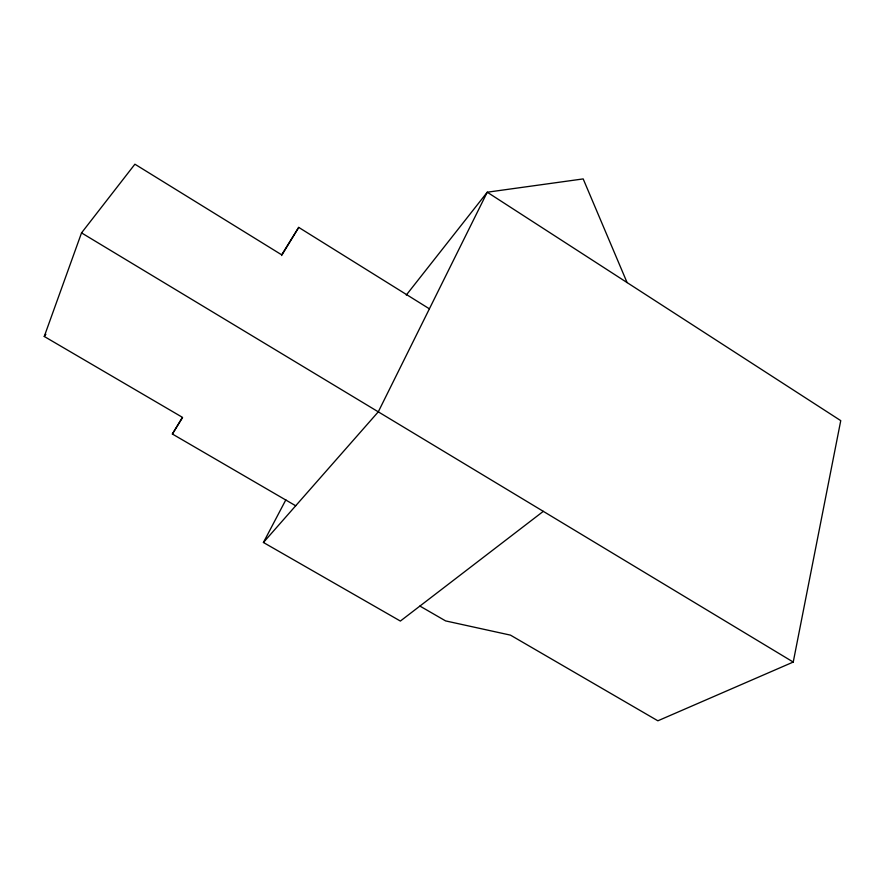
<?xml version="1.0" encoding="UTF-8"?>
<svg xmlns="http://www.w3.org/2000/svg" width="885" height="885" viewBox="0 0 885 885"><rect width="100%" height="100%" fill="white"/><g stroke="black" fill="none" stroke-linecap="round" stroke-linejoin="round"><path stroke-width="1.33" d="M419.91 606.07L445.597 620.905L510.468 635.131L657.865 720.799L793.237 662.057L840.75 420.64L487.248 192.211L406.27 295.081M295.701 505.777L172.365 434.015L182.421 417.322L44.25 336.466L81.531 232.888L134.907 164.201L281.662 254.825L298.71 227.39L429.391 308.821M543.313 511.342L400.374 621.06L263.42 542.483L285.855 499.826M281.596 255.566L298.71 227.39M172.365 434.015L182.564 417.565M44.25 336.466L45.887 334.276M263.42 542.483L378.293 411.835L487.248 192.211L583.182 178.914L627.089 282.58M81.531 232.888L793.237 662.057"/></g></svg>
